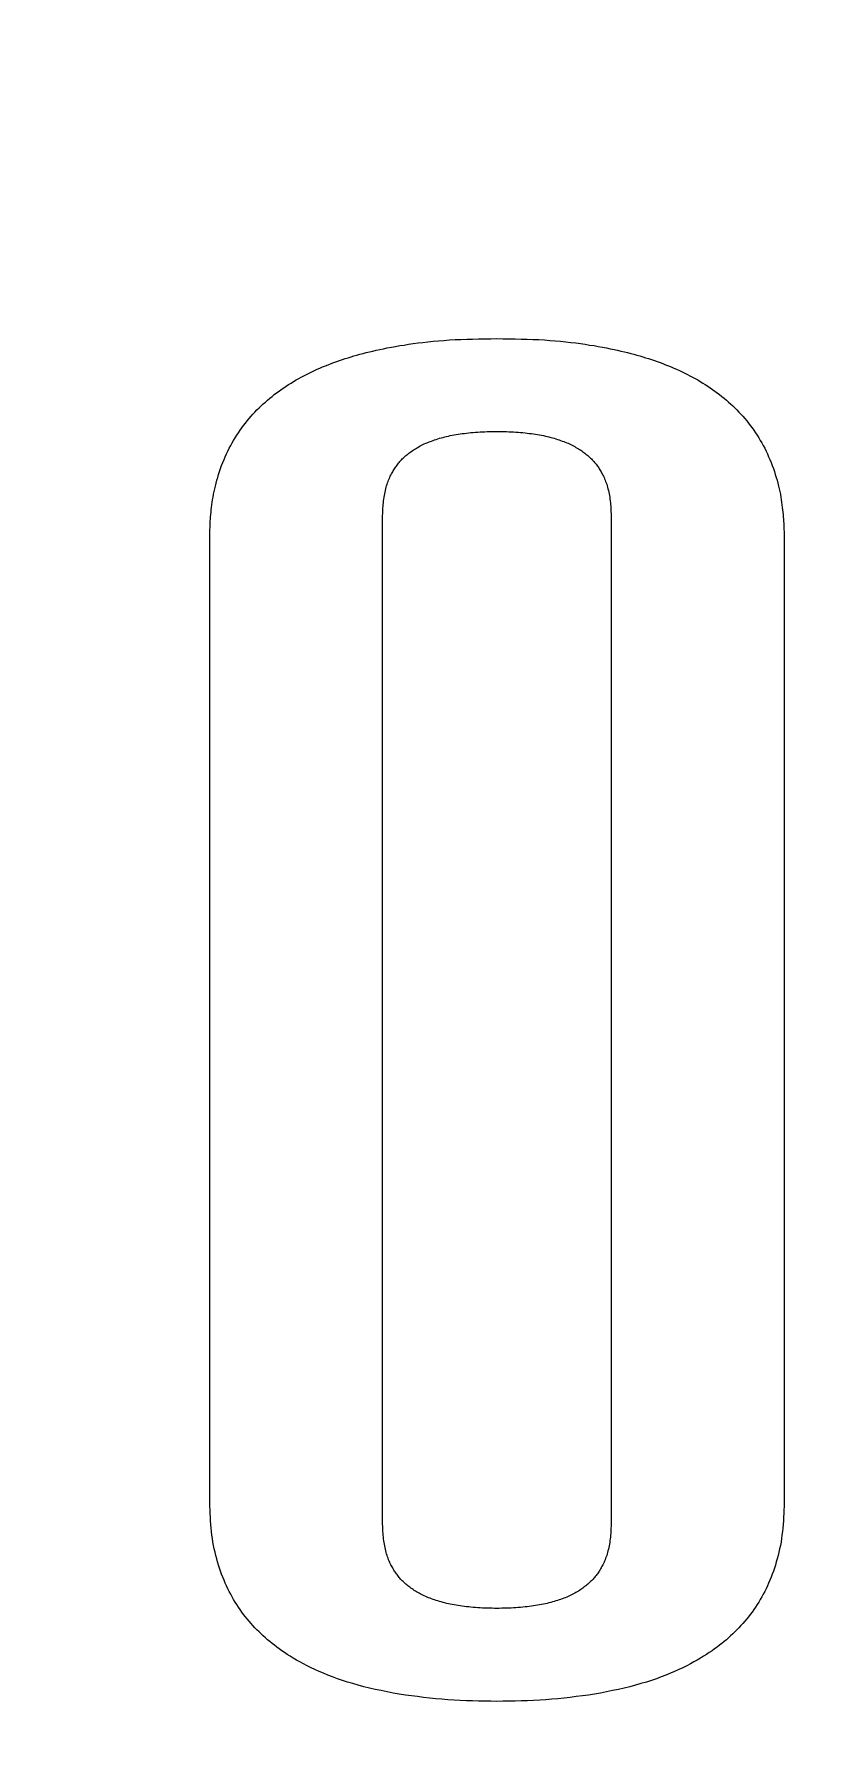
# Model space of a CAD drawing. Extents: x -19.1 to 19.1, y -19.1 to 19.1.
# Drawn here: x -6.858 to -6.14, y -4.369 to -2.814 of the extents above; entities that cross this region are included whole.
import ezdxf

# ---------------------------------------------------------------- set-up
doc = ezdxf.new("R2010")
doc.units = 0
doc.header["$LTSCALE"] = 32.67
doc.layers.add('G_OM_TRIE_D_ESQUISSE__ISO_', color=7, linetype='Continuous')
doc.layers.add('VISIBLE__ISO_', color=7, linetype='Continuous')

msp = doc.modelspace()

# ---------------------------------------------------------------- linework, layer by layer
at = {"layer": 'G_OM_TRIE_D_ESQUISSE__ISO_', "color": 7, "linetype": 'Continuous'}
msp.add_circle((0, 0), 18.9, dxfattribs=at)
at = {"layer": 'VISIBLE__ISO_', "color": 7, "linetype": 'Continuous'}
for p, q in [((-6.5386, -4.1702), (-6.5386, -3.2624)), ((-6.3295, -3.2624), (-6.3295, -4.1702)), ((-6.6968, -4.1583), (-6.6968, -3.2743)), ((-6.1712, -3.2743), (-6.1712, -4.1583))]:
    msp.add_line(p, q, dxfattribs=at)
for points in [[(-6.6968, -3.2743), (-6.6967, -3.2725), (-6.6967, -3.2708), (-6.6967, -3.269), (-6.6966, -3.2672), (-6.6965, -3.2654), (-6.6965, -3.2636), (-6.6964, -3.2617), (-6.6963, -3.2597), (-6.6961, -3.2577), (-6.696, -3.2557), (-6.6958, -3.2536), (-6.6956, -3.2514), (-6.6954, -3.2492), (-6.6951, -3.247), (-6.6948, -3.2447), (-6.6945, -3.2423), (-6.6941, -3.24), (-6.6937, -3.2375), (-6.6932, -3.235), (-6.6927, -3.2325), (-6.6922, -3.23), (-6.6916, -3.2274), (-6.691, -3.2248), (-6.6903, -3.2221), (-6.6895, -3.2195), (-6.6887, -3.2168), (-6.6878, -3.214), (-6.6868, -3.2113), (-6.6859, -3.2086), (-6.6848, -3.2059), (-6.6837, -3.2032), (-6.6826, -3.2006), (-6.6814, -3.198), (-6.6802, -3.1954), (-6.6789, -3.1929), (-6.6776, -3.1904), (-6.6763, -3.188), (-6.6749, -3.1856), (-6.6735, -3.1832), (-6.672, -3.1809), (-6.6705, -3.1786), (-6.669, -3.1763), (-6.6674, -3.1741), (-6.6658, -3.172), (-6.6642, -3.1698), (-6.6625, -3.1677), (-6.6608, -3.1657), (-6.659, -3.1636), (-6.6572, -3.1616), (-6.6554, -3.1597), (-6.6536, -3.1578), (-6.6517, -3.1559), (-6.6498, -3.154), (-6.6478, -3.1522), (-6.6459, -3.1505), (-6.6439, -3.1487), (-6.6418, -3.147), (-6.6398, -3.1453), (-6.6377, -3.1437), (-6.6356, -3.1421), (-6.6334, -3.1405), (-6.6313, -3.139), (-6.6291, -3.1374), (-6.6269, -3.136), (-6.6246, -3.1345), (-6.6223, -3.1331), (-6.6201, -3.1317), (-6.6177, -3.1303), (-6.6154, -3.129), (-6.613, -3.1277), (-6.6107, -3.1265), (-6.6083, -3.1252), (-6.6058, -3.124), (-6.6034, -3.1228), (-6.6009, -3.1217), (-6.5985, -3.1205), (-6.596, -3.1194), (-6.5935, -3.1184), (-6.5909, -3.1173), (-6.5884, -3.1163), (-6.5858, -3.1153), (-6.5832, -3.1143), (-6.5806, -3.1134), (-6.578, -3.1125), (-6.5754, -3.1116), (-6.5728, -3.1107), (-6.5701, -3.1099), (-6.5674, -3.1091), (-6.5648, -3.1083), (-6.5621, -3.1075), (-6.5593, -3.1067), (-6.5565, -3.106), (-6.5536, -3.1053), (-6.5507, -3.1046), (-6.5476, -3.1038), (-6.5445, -3.1031), (-6.5412, -3.1024), (-6.5378, -3.1017), (-6.5343, -3.101), (-6.5306, -3.1003), (-6.5269, -3.0996), (-6.523, -3.0989), (-6.5189, -3.0983), (-6.5148, -3.0976), (-6.5106, -3.097), (-6.5062, -3.0964), (-6.5017, -3.0959), (-6.4971, -3.0954), (-6.4924, -3.0949), (-6.4875, -3.0944), (-6.4826, -3.0941), (-6.4775, -3.0937), (-6.4723, -3.0934), (-6.4671, -3.0932), (-6.4617, -3.093), (-6.4563, -3.0928), (-6.4508, -3.0927), (-6.4452, -3.0926), (-6.4396, -3.0925), (-6.4341, -3.0924)], [(-6.4341, -3.0924), (-6.4285, -3.0925), (-6.4229, -3.0926), (-6.4174, -3.0927), (-6.4119, -3.0928), (-6.4064, -3.093), (-6.4011, -3.0932), (-6.3958, -3.0934), (-6.3906, -3.0937), (-6.3855, -3.0941), (-6.3806, -3.0944), (-6.3757, -3.0949), (-6.371, -3.0954), (-6.3664, -3.0959), (-6.3619, -3.0964), (-6.3575, -3.097), (-6.3533, -3.0976), (-6.3492, -3.0983), (-6.3451, -3.0989), (-6.3413, -3.0996), (-6.3375, -3.1003), (-6.3338, -3.101), (-6.3303, -3.1017), (-6.3269, -3.1024), (-6.3236, -3.1031), (-6.3205, -3.1038), (-6.3174, -3.1046), (-6.3144, -3.1053), (-6.3116, -3.106), (-6.3088, -3.1067), (-6.306, -3.1075), (-6.3033, -3.1083), (-6.3006, -3.1091), (-6.298, -3.1099), (-6.2953, -3.1107), (-6.2927, -3.1116), (-6.29, -3.1125), (-6.2874, -3.1134), (-6.2848, -3.1143), (-6.2823, -3.1153), (-6.2797, -3.1163), (-6.2771, -3.1173), (-6.2746, -3.1184), (-6.2721, -3.1194), (-6.2696, -3.1205), (-6.2671, -3.1217), (-6.2646, -3.1228), (-6.2622, -3.124), (-6.2598, -3.1252), (-6.2574, -3.1265), (-6.255, -3.1277), (-6.2526, -3.129), (-6.2503, -3.1303), (-6.248, -3.1317), (-6.2457, -3.1331), (-6.2434, -3.1345), (-6.2412, -3.136), (-6.239, -3.1374), (-6.2368, -3.139), (-6.2346, -3.1405), (-6.2324, -3.1421), (-6.2303, -3.1437), (-6.2282, -3.1453), (-6.2262, -3.147), (-6.2241, -3.1487), (-6.2221, -3.1505), (-6.2202, -3.1522), (-6.2182, -3.154), (-6.2163, -3.1559), (-6.2144, -3.1578), (-6.2126, -3.1597), (-6.2108, -3.1616), (-6.209, -3.1636), (-6.2072, -3.1657), (-6.2055, -3.1677), (-6.2038, -3.1698), (-6.2022, -3.172), (-6.2006, -3.1741), (-6.199, -3.1763), (-6.1975, -3.1786), (-6.196, -3.1809), (-6.1945, -3.1832), (-6.1931, -3.1856), (-6.1917, -3.188), (-6.1903, -3.1904), (-6.189, -3.1929), (-6.1878, -3.1954), (-6.1866, -3.198), (-6.1854, -3.2006), (-6.1842, -3.2032), (-6.1832, -3.2059), (-6.1821, -3.2086), (-6.1811, -3.2113), (-6.1802, -3.214), (-6.1793, -3.2168), (-6.1785, -3.2195), (-6.1777, -3.2221), (-6.177, -3.2248), (-6.1764, -3.2274), (-6.1758, -3.23), (-6.1752, -3.2325), (-6.1747, -3.235), (-6.1743, -3.2375), (-6.1739, -3.24), (-6.1735, -3.2423), (-6.1732, -3.2447), (-6.1729, -3.247), (-6.1726, -3.2492), (-6.1724, -3.2514), (-6.1721, -3.2536), (-6.172, -3.2557), (-6.1718, -3.2577), (-6.1717, -3.2597), (-6.1716, -3.2617), (-6.1715, -3.2636), (-6.1714, -3.2654), (-6.1714, -3.2672), (-6.1713, -3.269), (-6.1713, -3.2708), (-6.1712, -3.2725), (-6.1712, -3.2743)], [(-6.5386, -3.2624), (-6.5386, -3.2608), (-6.5386, -3.2591), (-6.5386, -3.2575), (-6.5386, -3.2559), (-6.5386, -3.2543), (-6.5385, -3.2526), (-6.5385, -3.251), (-6.5384, -3.2493), (-6.5383, -3.2477), (-6.5382, -3.246), (-6.5381, -3.2443), (-6.5379, -3.2427), (-6.5377, -3.241), (-6.5375, -3.2394), (-6.5373, -3.2377), (-6.537, -3.2361), (-6.5367, -3.2346), (-6.5364, -3.233), (-6.5361, -3.2315), (-6.5357, -3.2301), (-6.5353, -3.2286), (-6.5349, -3.2272), (-6.5345, -3.2258), (-6.534, -3.2245), (-6.5336, -3.2232), (-6.5331, -3.222), (-6.5326, -3.2208), (-6.5321, -3.2196), (-6.5316, -3.2185), (-6.531, -3.2174), (-6.5305, -3.2163), (-6.53, -3.2153), (-6.5294, -3.2143), (-6.5289, -3.2134), (-6.5283, -3.2125), (-6.5278, -3.2116), (-6.5272, -3.2107), (-6.5266, -3.2099), (-6.526, -3.2091), (-6.5254, -3.2082), (-6.5248, -3.2074), (-6.5241, -3.2066), (-6.5235, -3.2058), (-6.5228, -3.205), (-6.5221, -3.2042), (-6.5213, -3.2034), (-6.5206, -3.2026), (-6.5198, -3.2019), (-6.519, -3.2011), (-6.5182, -3.2003), (-6.5173, -3.1996), (-6.5164, -3.1988), (-6.5155, -3.1981), (-6.5146, -3.1974), (-6.5137, -3.1967), (-6.5127, -3.196), (-6.5117, -3.1953), (-6.5107, -3.1946), (-6.5097, -3.1939), (-6.5086, -3.1933), (-6.5076, -3.1926), (-6.5064, -3.192), (-6.5053, -3.1913), (-6.5041, -3.1907), (-6.5029, -3.1901), (-6.5017, -3.1895), (-6.5005, -3.1889), (-6.4992, -3.1883), (-6.4979, -3.1878), (-6.4966, -3.1872), (-6.4952, -3.1867), (-6.4938, -3.1862), (-6.4924, -3.1856), (-6.491, -3.1851), (-6.4895, -3.1847), (-6.488, -3.1842), (-6.4865, -3.1837), (-6.4849, -3.1833), (-6.4833, -3.1829), (-6.4817, -3.1825), (-6.4801, -3.1821), (-6.4784, -3.1817), (-6.4767, -3.1813), (-6.4749, -3.1809), (-6.4731, -3.1806), (-6.4713, -3.1803), (-6.4695, -3.18), (-6.4676, -3.1797), (-6.4657, -3.1794), (-6.4638, -3.1792), (-6.4618, -3.1789), (-6.4598, -3.1787), (-6.4578, -3.1785), (-6.4557, -3.1783), (-6.4536, -3.1781), (-6.4515, -3.178), (-6.4494, -3.1779), (-6.4472, -3.1777), (-6.4451, -3.1777), (-6.4429, -3.1776), (-6.4407, -3.1775), (-6.4385, -3.1775), (-6.4363, -3.1774), (-6.4341, -3.1774), (-6.4319, -3.1774), (-6.4296, -3.1775), (-6.4274, -3.1775), (-6.4253, -3.1776), (-6.4231, -3.1777), (-6.4209, -3.1777), (-6.4188, -3.1779), (-6.4166, -3.178), (-6.4145, -3.1781), (-6.4124, -3.1783), (-6.4104, -3.1785), (-6.4083, -3.1787), (-6.4063, -3.1789), (-6.4044, -3.1792), (-6.4024, -3.1794), (-6.4005, -3.1797), (-6.3986, -3.18), (-6.3968, -3.1803), (-6.395, -3.1806), (-6.3932, -3.1809), (-6.3915, -3.1813), (-6.3897, -3.1817), (-6.3881, -3.1821), (-6.3864, -3.1825), (-6.3848, -3.1829), (-6.3832, -3.1833), (-6.3816, -3.1837), (-6.3801, -3.1842), (-6.3786, -3.1847), (-6.3771, -3.1851), (-6.3757, -3.1856), (-6.3743, -3.1862), (-6.3729, -3.1867), (-6.3715, -3.1872), (-6.3702, -3.1878), (-6.3689, -3.1883), (-6.3677, -3.1889), (-6.3664, -3.1895), (-6.3652, -3.1901), (-6.364, -3.1907), (-6.3628, -3.1913), (-6.3617, -3.192), (-6.3606, -3.1926), (-6.3595, -3.1933), (-6.3584, -3.1939), (-6.3574, -3.1946), (-6.3564, -3.1953), (-6.3554, -3.196), (-6.3544, -3.1967), (-6.3535, -3.1974), (-6.3526, -3.1981), (-6.3517, -3.1988), (-6.3508, -3.1996), (-6.35, -3.2003), (-6.3492, -3.2011), (-6.3484, -3.2019), (-6.3476, -3.2026), (-6.3468, -3.2034), (-6.3461, -3.2042), (-6.3454, -3.205), (-6.3447, -3.2058), (-6.344, -3.2066), (-6.3433, -3.2074), (-6.3427, -3.2082), (-6.3421, -3.2091), (-6.3415, -3.2099), (-6.3409, -3.2107), (-6.3404, -3.2116), (-6.3398, -3.2125), (-6.3393, -3.2134), (-6.3387, -3.2143), (-6.3382, -3.2153), (-6.3376, -3.2163), (-6.3371, -3.2174), (-6.3366, -3.2185), (-6.336, -3.2196), (-6.3355, -3.2208), (-6.335, -3.222), (-6.3346, -3.2232), (-6.3341, -3.2245), (-6.3336, -3.2258), (-6.3332, -3.2272), (-6.3328, -3.2286), (-6.3324, -3.2301), (-6.332, -3.2315), (-6.3317, -3.233), (-6.3314, -3.2346), (-6.3311, -3.2361), (-6.3308, -3.2377), (-6.3306, -3.2394), (-6.3304, -3.241), (-6.3302, -3.2427), (-6.3301, -3.2443), (-6.3299, -3.246), (-6.3298, -3.2477), (-6.3297, -3.2493), (-6.3297, -3.251), (-6.3296, -3.2526), (-6.3296, -3.2543), (-6.3295, -3.2559), (-6.3295, -3.2575), (-6.3295, -3.2591), (-6.3295, -3.2608), (-6.3295, -3.2624)], [(-6.1712, -4.1583), (-6.1713, -4.1616), (-6.1714, -4.165), (-6.1716, -4.1683), (-6.1717, -4.1716), (-6.1719, -4.1749), (-6.1722, -4.1782), (-6.1724, -4.1815), (-6.1728, -4.1848), (-6.1732, -4.188), (-6.1736, -4.1912), (-6.1741, -4.1943), (-6.1747, -4.1975), (-6.1754, -4.2006), (-6.176, -4.2036), (-6.1768, -4.2066), (-6.1776, -4.2096), (-6.1784, -4.2125), (-6.1792, -4.2154), (-6.1802, -4.2183), (-6.1811, -4.2211), (-6.1821, -4.2239), (-6.1832, -4.2266), (-6.1843, -4.2293), (-6.1854, -4.2319), (-6.1866, -4.2345), (-6.1878, -4.2371), (-6.189, -4.2396), (-6.1903, -4.2421), (-6.1917, -4.2445), (-6.1931, -4.2469), (-6.1945, -4.2493), (-6.196, -4.2516), (-6.1975, -4.2539), (-6.199, -4.2562), (-6.2006, -4.2584), (-6.2022, -4.2606), (-6.2038, -4.2627), (-6.2055, -4.2648), (-6.2072, -4.2669), (-6.209, -4.2689), (-6.2108, -4.2709), (-6.2126, -4.2728), (-6.2144, -4.2747), (-6.2163, -4.2766), (-6.2182, -4.2785), (-6.2202, -4.2803), (-6.2221, -4.2821), (-6.2241, -4.2838), (-6.2262, -4.2855), (-6.2283, -4.2872), (-6.2304, -4.2889), (-6.2326, -4.2905), (-6.2348, -4.2922), (-6.2372, -4.2938), (-6.2397, -4.2955), (-6.2422, -4.2972), (-6.2449, -4.2989), (-6.2478, -4.3006), (-6.2507, -4.3024), (-6.2538, -4.3041), (-6.257, -4.3059), (-6.2604, -4.3076), (-6.2639, -4.3094), (-6.2676, -4.3111), (-6.2714, -4.3128), (-6.2753, -4.3145), (-6.2794, -4.3162), (-6.2837, -4.3178), (-6.2881, -4.3195), (-6.2926, -4.321), (-6.2973, -4.3225), (-6.3022, -4.324), (-6.3071, -4.3254), (-6.3123, -4.3268), (-6.3175, -4.3281), (-6.3228, -4.3293), (-6.3282, -4.3304), (-6.3337, -4.3315), (-6.3392, -4.3326), (-6.3447, -4.3335), (-6.3503, -4.3344), (-6.3558, -4.3352), (-6.3614, -4.3359), (-6.367, -4.3366), (-6.3726, -4.3372), (-6.3782, -4.3378), (-6.3838, -4.3382), (-6.3894, -4.3387), (-6.3949, -4.339), (-6.4005, -4.3393), (-6.4061, -4.3396), (-6.4117, -4.3398), (-6.4173, -4.34), (-6.4229, -4.3401), (-6.4285, -4.3401), (-6.4341, -4.3402), (-6.4396, -4.3401), (-6.4452, -4.3401), (-6.4508, -4.34), (-6.4564, -4.3398), (-6.462, -4.3396), (-6.4676, -4.3393), (-6.4732, -4.339), (-6.4788, -4.3387), (-6.4844, -4.3382), (-6.49, -4.3378), (-6.4955, -4.3372), (-6.5011, -4.3366), (-6.5067, -4.3359), (-6.5123, -4.3352), (-6.5178, -4.3344), (-6.5234, -4.3335), (-6.5289, -4.3326), (-6.5344, -4.3315), (-6.5399, -4.3304), (-6.5453, -4.3293), (-6.5506, -4.3281), (-6.5558, -4.3268), (-6.5609, -4.3254), (-6.5659, -4.324), (-6.5708, -4.3225), (-6.5754, -4.321), (-6.58, -4.3195), (-6.5844, -4.3178), (-6.5886, -4.3162), (-6.5927, -4.3145), (-6.5967, -4.3128), (-6.6005, -4.3111), (-6.6041, -4.3094), (-6.6076, -4.3076), (-6.611, -4.3059), (-6.6142, -4.3041), (-6.6173, -4.3024), (-6.6203, -4.3006), (-6.6231, -4.2989), (-6.6258, -4.2972), (-6.6284, -4.2955), (-6.6308, -4.2938), (-6.6332, -4.2922), (-6.6354, -4.2905), (-6.6376, -4.2889), (-6.6398, -4.2872), (-6.6418, -4.2855), (-6.6439, -4.2838), (-6.6459, -4.2821), (-6.6478, -4.2803), (-6.6498, -4.2785), (-6.6517, -4.2766), (-6.6536, -4.2747), (-6.6554, -4.2728), (-6.6572, -4.2709), (-6.659, -4.2689), (-6.6608, -4.2669), (-6.6625, -4.2648), (-6.6642, -4.2627), (-6.6658, -4.2606), (-6.6674, -4.2584), (-6.669, -4.2562), (-6.6705, -4.2539), (-6.672, -4.2516), (-6.6735, -4.2493), (-6.6749, -4.2469), (-6.6763, -4.2445), (-6.6776, -4.2421), (-6.6789, -4.2396), (-6.6802, -4.2371), (-6.6814, -4.2345), (-6.6826, -4.2319), (-6.6837, -4.2293), (-6.6848, -4.2266), (-6.6859, -4.2239), (-6.6869, -4.2211), (-6.6878, -4.2183), (-6.6887, -4.2154), (-6.6896, -4.2125), (-6.6904, -4.2096), (-6.6912, -4.2066), (-6.6919, -4.2036), (-6.6926, -4.2006), (-6.6932, -4.1975), (-6.6938, -4.1943), (-6.6943, -4.1912), (-6.6948, -4.188), (-6.6952, -4.1848), (-6.6955, -4.1815), (-6.6958, -4.1782), (-6.696, -4.1749), (-6.6962, -4.1716), (-6.6964, -4.1683), (-6.6965, -4.165), (-6.6966, -4.1616), (-6.6968, -4.1583)], [(-6.3295, -4.1702), (-6.3295, -4.1718), (-6.3295, -4.1734), (-6.3295, -4.175), (-6.3295, -4.1766), (-6.3296, -4.1782), (-6.3296, -4.1799), (-6.3297, -4.1815), (-6.3297, -4.1831), (-6.3298, -4.1848), (-6.3299, -4.1865), (-6.3301, -4.1881), (-6.3302, -4.1898), (-6.3304, -4.1915), (-6.3306, -4.1931), (-6.3308, -4.1947), (-6.3311, -4.1963), (-6.3314, -4.1979), (-6.3317, -4.1994), (-6.332, -4.2009), (-6.3324, -4.2024), (-6.3328, -4.2038), (-6.3332, -4.2052), (-6.3336, -4.2066), (-6.3341, -4.2079), (-6.3346, -4.2092), (-6.335, -4.2105), (-6.3355, -4.2117), (-6.336, -4.2128), (-6.3366, -4.214), (-6.3371, -4.2151), (-6.3376, -4.2161), (-6.3382, -4.2171), (-6.3387, -4.2181), (-6.3393, -4.219), (-6.3398, -4.22), (-6.3404, -4.2209), (-6.3409, -4.2217), (-6.3415, -4.2226), (-6.3421, -4.2234), (-6.3427, -4.2242), (-6.3433, -4.225), (-6.344, -4.2259), (-6.3447, -4.2267), (-6.3454, -4.2275), (-6.3461, -4.2283), (-6.3468, -4.2291), (-6.3476, -4.2298), (-6.3484, -4.2306), (-6.3492, -4.2314), (-6.35, -4.2321), (-6.3508, -4.2329), (-6.3517, -4.2336), (-6.3526, -4.2344), (-6.3535, -4.2351), (-6.3544, -4.2358), (-6.3554, -4.2365), (-6.3564, -4.2372), (-6.3574, -4.2379), (-6.3584, -4.2386), (-6.3595, -4.2392), (-6.3606, -4.2399), (-6.3617, -4.2405), (-6.3628, -4.2412), (-6.364, -4.2418), (-6.3652, -4.2424), (-6.3664, -4.243), (-6.3677, -4.2436), (-6.3689, -4.2442), (-6.3702, -4.2447), (-6.3715, -4.2453), (-6.3729, -4.2458), (-6.3743, -4.2463), (-6.3757, -4.2469), (-6.3771, -4.2474), (-6.3786, -4.2478), (-6.3801, -4.2483), (-6.3816, -4.2488), (-6.3832, -4.2492), (-6.3848, -4.2496), (-6.3864, -4.2501), (-6.3881, -4.2505), (-6.3897, -4.2508), (-6.3915, -4.2512), (-6.3932, -4.2516), (-6.395, -4.2519), (-6.3968, -4.2522), (-6.3986, -4.2525), (-6.4005, -4.2528), (-6.4024, -4.2531), (-6.4044, -4.2534), (-6.4063, -4.2536), (-6.4083, -4.2538), (-6.4104, -4.254), (-6.4124, -4.2542), (-6.4145, -4.2544), (-6.4166, -4.2545), (-6.4188, -4.2547), (-6.4209, -4.2548), (-6.4231, -4.2549), (-6.4253, -4.2549), (-6.4274, -4.255), (-6.4296, -4.255), (-6.4319, -4.2551), (-6.4341, -4.2551), (-6.4363, -4.2551), (-6.4385, -4.255), (-6.4407, -4.255), (-6.4429, -4.2549), (-6.4451, -4.2549), (-6.4472, -4.2548), (-6.4494, -4.2547), (-6.4515, -4.2545), (-6.4536, -4.2544), (-6.4557, -4.2542), (-6.4578, -4.254), (-6.4598, -4.2538), (-6.4618, -4.2536), (-6.4638, -4.2534), (-6.4657, -4.2531), (-6.4676, -4.2528), (-6.4695, -4.2525), (-6.4713, -4.2522), (-6.4731, -4.2519), (-6.4749, -4.2516), (-6.4767, -4.2512), (-6.4784, -4.2508), (-6.4801, -4.2505), (-6.4817, -4.2501), (-6.4833, -4.2496), (-6.4849, -4.2492), (-6.4865, -4.2488), (-6.488, -4.2483), (-6.4895, -4.2478), (-6.491, -4.2474), (-6.4924, -4.2469), (-6.4938, -4.2463), (-6.4952, -4.2458), (-6.4966, -4.2453), (-6.4979, -4.2447), (-6.4992, -4.2442), (-6.5005, -4.2436), (-6.5017, -4.243), (-6.5029, -4.2424), (-6.5041, -4.2418), (-6.5053, -4.2412), (-6.5064, -4.2405), (-6.5076, -4.2399), (-6.5086, -4.2392), (-6.5097, -4.2386), (-6.5107, -4.2379), (-6.5117, -4.2372), (-6.5127, -4.2365), (-6.5137, -4.2358), (-6.5146, -4.2351), (-6.5155, -4.2344), (-6.5164, -4.2336), (-6.5173, -4.2329), (-6.5182, -4.2321), (-6.519, -4.2314), (-6.5198, -4.2306), (-6.5206, -4.2298), (-6.5213, -4.2291), (-6.5221, -4.2283), (-6.5228, -4.2275), (-6.5235, -4.2267), (-6.5241, -4.2259), (-6.5248, -4.225), (-6.5254, -4.2242), (-6.526, -4.2234), (-6.5266, -4.2226), (-6.5272, -4.2217), (-6.5278, -4.2209), (-6.5283, -4.22), (-6.5289, -4.219), (-6.5294, -4.2181), (-6.53, -4.2171), (-6.5305, -4.2161), (-6.531, -4.2151), (-6.5316, -4.214), (-6.5321, -4.2128), (-6.5326, -4.2117), (-6.5331, -4.2105), (-6.5336, -4.2092), (-6.534, -4.2079), (-6.5345, -4.2066), (-6.5349, -4.2052), (-6.5353, -4.2038), (-6.5357, -4.2024), (-6.5361, -4.2009), (-6.5364, -4.1994), (-6.5367, -4.1979), (-6.537, -4.1963), (-6.5373, -4.1947), (-6.5375, -4.1931), (-6.5377, -4.1915), (-6.5379, -4.1898), (-6.5381, -4.1881), (-6.5382, -4.1865), (-6.5383, -4.1848), (-6.5384, -4.1831), (-6.5385, -4.1815), (-6.5385, -4.1799), (-6.5386, -4.1782), (-6.5386, -4.1766), (-6.5386, -4.175), (-6.5386, -4.1734), (-6.5386, -4.1718), (-6.5386, -4.1702)]]:
    msp.add_lwpolyline(points, dxfattribs=at)
for centre, radius in [((0, 0), 19.15), ((0, 0), 18.32), ((-6.8, 0), 5.5264), ((-6.8, 0), 5.5), ((-6.8178, -0.0037), 5.3293)]:
    msp.add_circle(centre, radius, dxfattribs=at)

doc.saveas('drawing.dxf')
